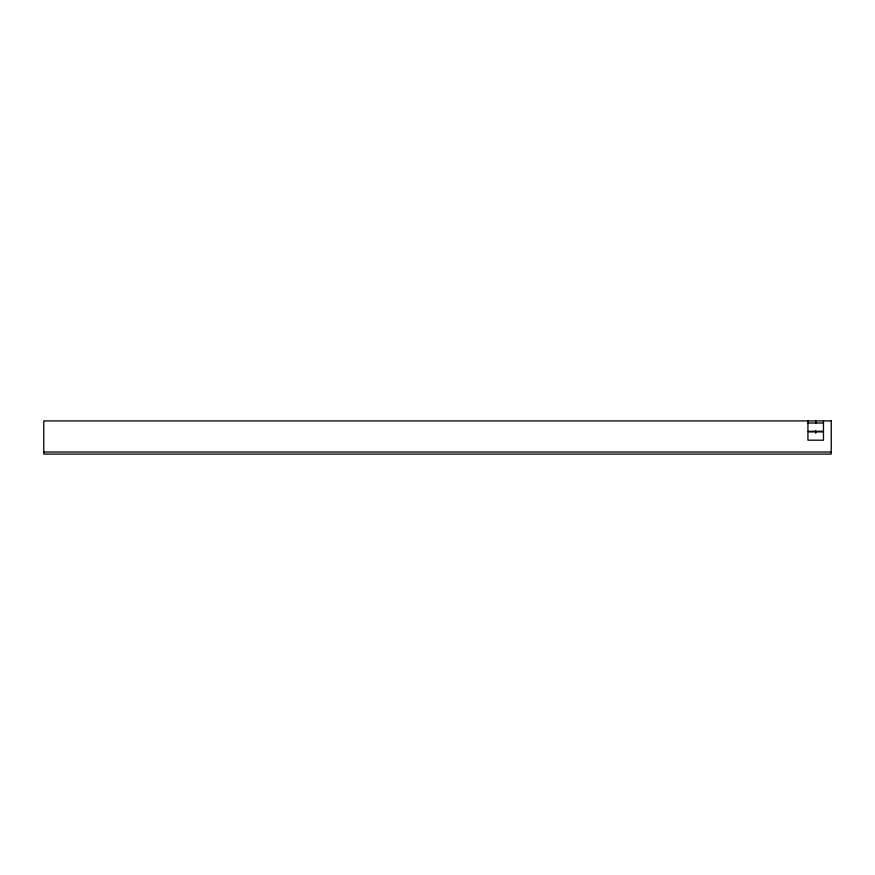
<?xml version="1.0" encoding="UTF-8"?>
<svg xmlns="http://www.w3.org/2000/svg" width="875" height="875" viewBox="0 0 875 875"><rect width="100%" height="100%" fill="white"/><g stroke="black" fill="none" stroke-linecap="round" stroke-linejoin="round"><path stroke-width="1.31" d="M807.931 422.997L823.473 422.997M43.75 452.003L831.25 452.003M823.473 420.919L823.473 431.287L807.931 431.287L807.931 420.919M815.708 420.919L815.708 423.467M815.708 430.806L815.708 433.267M831.25 420.919L43.75 420.919L43.75 454.081L831.25 454.081L831.25 420.919M823.473 431.9L807.931 431.9L807.931 440.191L823.473 440.191L823.473 431.9"/></g></svg>
